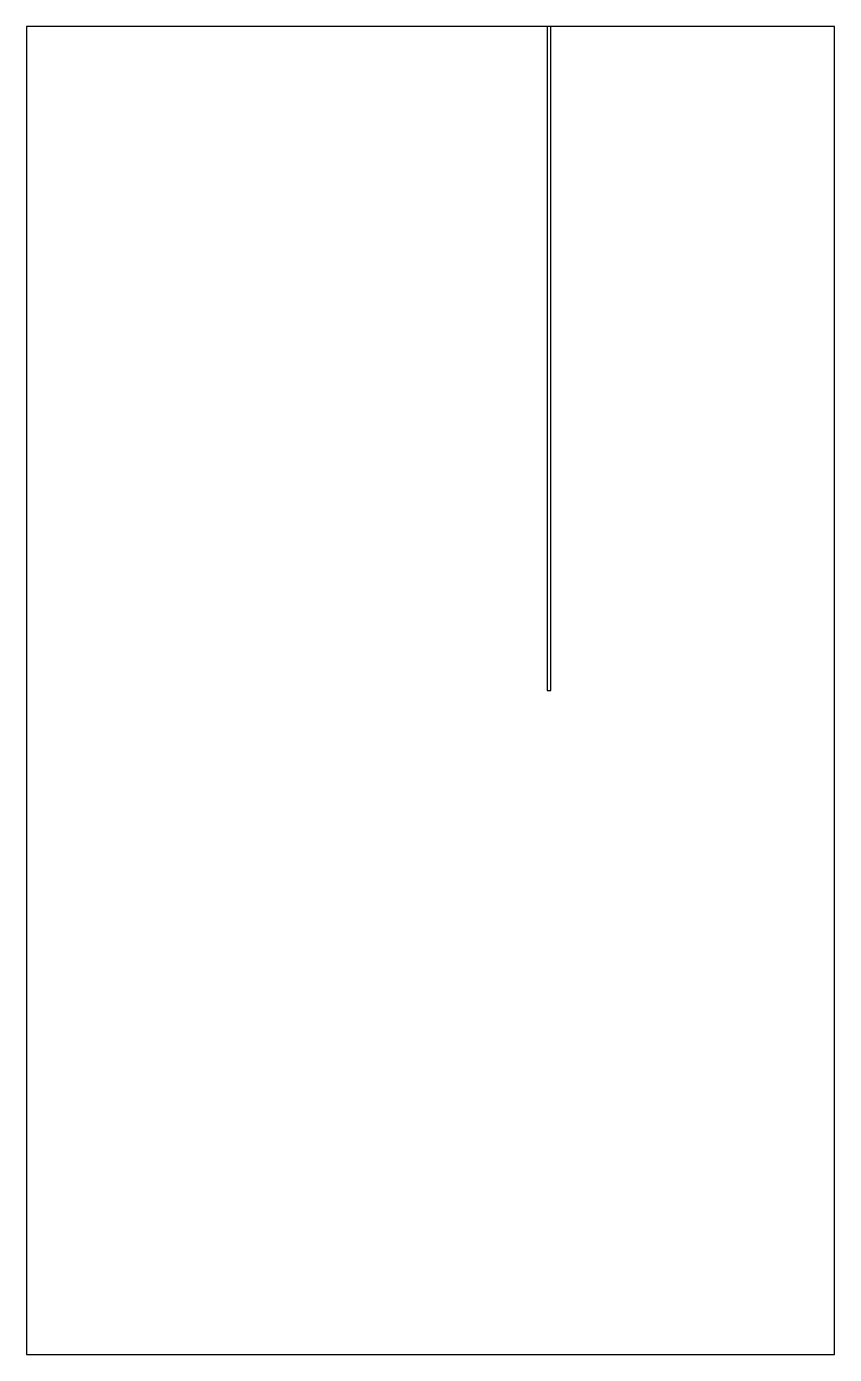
# Model space of a CAD drawing. Header units: millimetres. Extents: x 0 to 700, y 0 to 1150.
import ezdxf

# ---------------------------------------------------------------- set-up
doc = ezdxf.new("R2010")
doc.units = ezdxf.units.MM
doc.layers.add('OUTLINE', color=5, linetype='Continuous')
doc.layers.add('SLOT', color=1, linetype='Continuous')

msp = doc.modelspace()

# ---------------------------------------------------------------- linework, layer by layer
at = {"layer": 'OUTLINE'}
msp.add_lwpolyline([(0, 0), (700, 0), (700, 1150), (0, 1150), (0, 0)], close=True, dxfattribs=at)
at = {"layer": 'SLOT'}
msp.add_lwpolyline([(451.1, 575), (454.2, 575), (454.2, 1150), (451.1, 1150), (451.1, 575)], close=True, dxfattribs=at)

doc.saveas('drawing.dxf')
